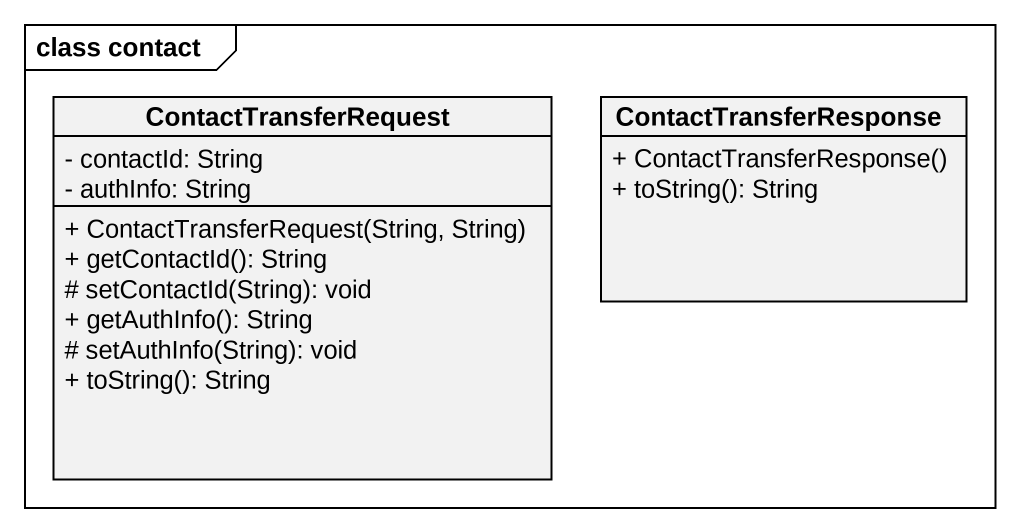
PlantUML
@startuml
mainframe class contact
hide circle
hide empty members
skinparam classAttributeIconSize 0
class ContactTransferRequest {
  - contactId: String
  - authInfo: String
  + ContactTransferRequest(String, String)
  + getContactId(): String
  # setContactId(String): void
  + getAuthInfo(): String
  # setAuthInfo(String): void
  + toString(): String
}
class ContactTransferResponse {
  + ContactTransferResponse()
  + toString(): String
}
@enduml
